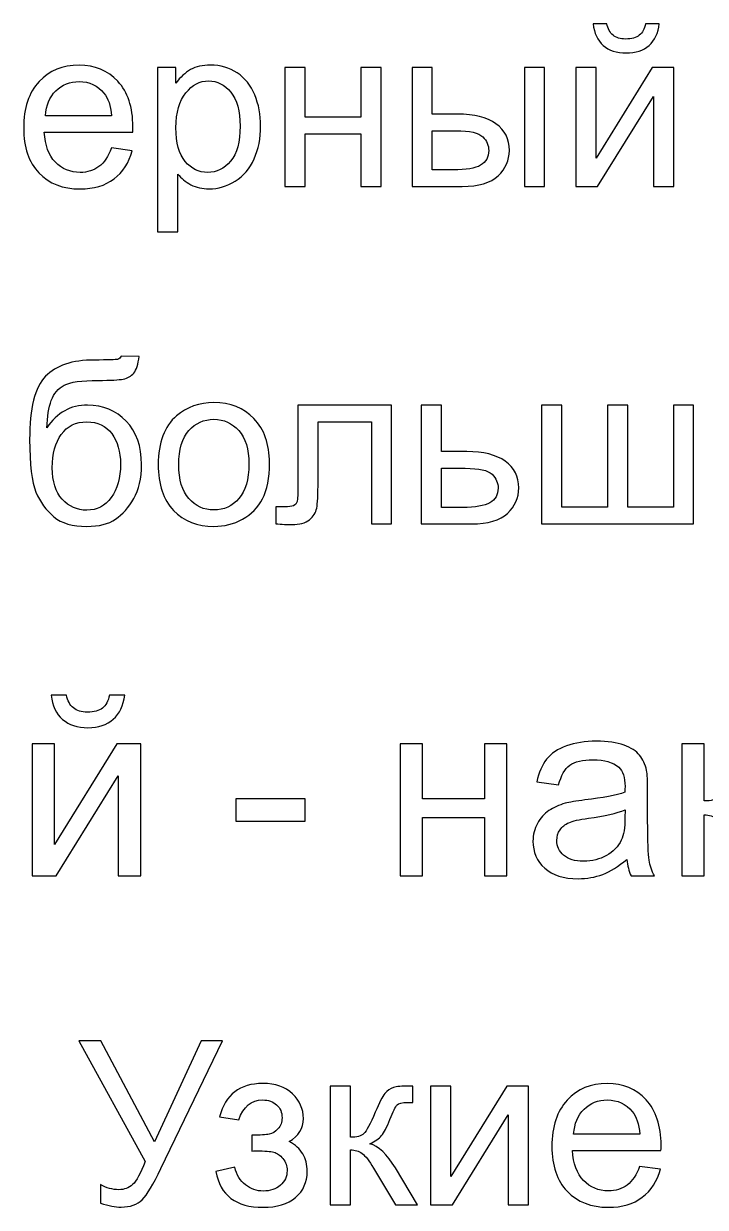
# Model space of a CAD drawing. Header units: millimetres. Extents: x -421 to 418, y -426 to 431.
# Drawn here: x -39.3 to -8.3, y 377.3 to 431.1 of the extents above; entities that cross this region are included whole.
import ezdxf

# ---------------------------------------------------------------- set-up
doc = ezdxf.new("R2010")
doc.units = ezdxf.units.MM
doc.header["$MEASUREMENT"] = 0
doc.layers.add('layer 1', color=7, linetype='Continuous')

msp = doc.modelspace()

# ---------------------------------------------------------------- linework, layer by layer
at = {"layer": 'layer 1', "color": 250}
for points, knots in [([(-11.0298, 431.0794), (-11.0298, 431.0794), (-10.4064, 431.0794), (-10.4064, 431.0794), (-10.4064, 431.0794), (-10.4566, 430.6517), (-10.6125, 430.3227), (-10.8722, 430.0941), (-10.8722, 430.0941), (-11.132, 429.8638), (-11.4766, 429.7495), (-11.9078, 429.7495), (-11.9078, 429.7495), (-12.3407, 429.7495), (-12.6871, 429.8638), (-12.9451, 430.0906), (-12.9451, 430.0906), (-13.2032, 430.3192), (-13.359, 430.6482), (-13.4092, 431.0794), (-13.4092, 431.0794), (-13.4092, 431.0794), (-12.7858, 431.0794), (-12.7858, 431.0794), (-12.7858, 431.0794), (-12.7391, 430.8457), (-12.6438, 430.6708), (-12.5035, 430.5565), (-12.5035, 430.5565), (-12.3633, 430.4404), (-12.1728, 430.3833), (-11.9355, 430.3833), (-11.9355, 430.3833), (-11.6602, 430.3833), (-11.4524, 430.4387), (-11.3121, 430.5513), (-11.3121, 430.5513), (-11.1718, 430.6621), (-11.0766, 430.8387), (-11.0298, 431.0794)], [0, 0, 0, 0, 0.0909091, 0.0909091, 0.0909091, 0.0909091, 0.1818182, 0.1818182, 0.1818182, 0.1818182, 0.2727273, 0.2727273, 0.2727273, 0.2727273, 0.3636364, 0.3636364, 0.3636364, 0.3636364, 0.4545455, 0.4545455, 0.4545455, 0.4545455, 0.5454545, 0.5454545, 0.5454545, 0.5454545, 0.6363636, 0.6363636, 0.6363636, 0.6363636, 0.7272727, 0.7272727, 0.7272727, 0.7272727, 0.8181818, 0.8181818, 0.8181818, 0.8181818, 1, 1, 1, 1]), ([(-35.2742, 425.4374), (-35.2742, 425.4374), (-34.3287, 425.3127), (-34.3287, 425.3127), (-34.3287, 425.3127), (-34.4759, 424.7638), (-34.7512, 424.336), (-35.153, 424.033), (-35.153, 424.033), (-35.5547, 423.7299), (-36.0673, 423.5775), (-36.6925, 423.5775), (-36.6925, 423.5775), (-37.4787, 423.5775), (-38.1021, 423.8199), (-38.5628, 424.3048), (-38.5628, 424.3048), (-39.0234, 424.788), (-39.2538, 425.4686), (-39.2538, 426.3431), (-39.2538, 426.3431), (-39.2538, 427.2471), (-39.0217, 427.9502), (-38.5559, 428.4489), (-38.5559, 428.4489), (-38.09, 428.9494), (-37.4856, 429.1988), (-36.7427, 429.1988), (-36.7427, 429.1988), (-36.024, 429.1988), (-35.437, 428.9546), (-34.9815, 428.4645), (-34.9815, 428.4645), (-34.5261, 427.9744), (-34.2975, 427.2852), (-34.2975, 426.3968), (-34.2975, 426.3968), (-34.2975, 426.3431), (-34.2992, 426.2617), (-34.3027, 426.1543), (-34.3027, 426.1543), (-34.3027, 426.1543), (-38.3186, 426.1543), (-38.3186, 426.1543), (-38.3186, 426.1543), (-38.284, 425.5638), (-38.1177, 425.1101), (-37.8164, 424.7967), (-37.8164, 424.7967), (-37.5168, 424.4832), (-37.141, 424.3256), (-36.6925, 424.3256), (-36.6925, 424.3256), (-36.3583, 424.3256), (-36.0725, 424.4139), (-35.837, 424.5906), (-35.837, 424.5906), (-35.5998, 424.7672), (-35.4127, 425.0495), (-35.2742, 425.4374)], [0, 0, 0, 0, 0.0625, 0.0625, 0.0625, 0.0625, 0.125, 0.125, 0.125, 0.125, 0.1875, 0.1875, 0.1875, 0.1875, 0.25, 0.25, 0.25, 0.25, 0.3125, 0.3125, 0.3125, 0.3125, 0.375, 0.375, 0.375, 0.375, 0.4375, 0.4375, 0.4375, 0.4375, 0.5, 0.5, 0.5, 0.5, 0.5625, 0.5625, 0.5625, 0.5625, 0.625, 0.625, 0.625, 0.625, 0.6875, 0.6875, 0.6875, 0.6875, 0.75, 0.75, 0.75, 0.75, 0.8125, 0.8125, 0.8125, 0.8125, 0.875, 0.875, 0.875, 0.875, 1, 1, 1, 1]), ([(-33.1736, 421.6241), (-33.1736, 421.6241), (-33.1736, 429.0845), (-33.1736, 429.0845), (-33.1736, 429.0845), (-33.1736, 429.0845), (-32.3424, 429.0845), (-32.3424, 429.0845), (-32.3424, 429.0845), (-32.3424, 429.0845), (-32.3424, 428.3762), (-32.3424, 428.3762), (-32.3424, 428.3762), (-32.1467, 428.6498), (-31.925, 428.8559), (-31.6774, 428.9927), (-31.6774, 428.9927), (-31.4315, 429.1295), (-31.1319, 429.1988), (-30.7803, 429.1988), (-30.7803, 429.1988), (-30.3197, 429.1988), (-29.9145, 429.081), (-29.5629, 428.8438), (-29.5629, 428.8438), (-29.2114, 428.6082), (-28.9464, 428.274), (-28.7663, 427.8445), (-28.7663, 427.8445), (-28.588, 427.4133), (-28.4979, 426.9423), (-28.4979, 426.428), (-28.4979, 426.428), (-28.4979, 425.879), (-28.5966, 425.3837), (-28.794, 424.9421), (-28.794, 424.9421), (-28.9915, 424.5023), (-29.2789, 424.1646), (-29.6564, 423.929), (-29.6564, 423.929), (-30.0322, 423.6953), (-30.4288, 423.5775), (-30.8444, 423.5775), (-30.8444, 423.5775), (-31.1492, 423.5775), (-31.4228, 423.6416), (-31.6635, 423.7697), (-31.6635, 423.7697), (-31.906, 423.8979), (-32.1034, 424.0589), (-32.2593, 424.2546), (-32.2593, 424.2546), (-32.2593, 424.2546), (-32.2593, 421.6241), (-32.2593, 421.6241), (-32.2593, 421.6241), (-32.2593, 421.6241), (-33.1736, 421.6241), (-33.1736, 421.6241)], [0, 0, 0, 0, 0.0625, 0.0625, 0.0625, 0.0625, 0.125, 0.125, 0.125, 0.125, 0.1875, 0.1875, 0.1875, 0.1875, 0.25, 0.25, 0.25, 0.25, 0.3125, 0.3125, 0.3125, 0.3125, 0.375, 0.375, 0.375, 0.375, 0.4375, 0.4375, 0.4375, 0.4375, 0.5, 0.5, 0.5, 0.5, 0.5625, 0.5625, 0.5625, 0.5625, 0.625, 0.625, 0.625, 0.625, 0.6875, 0.6875, 0.6875, 0.6875, 0.75, 0.75, 0.75, 0.75, 0.8125, 0.8125, 0.8125, 0.8125, 0.875, 0.875, 0.875, 0.875, 1, 1, 1, 1]), ([(-27.3948, 429.0845), (-27.3948, 429.0845), (-26.4805, 429.0845), (-26.4805, 429.0845), (-26.4805, 429.0845), (-26.4805, 429.0845), (-26.4805, 426.8401), (-26.4805, 426.8401), (-26.4805, 426.8401), (-26.4805, 426.8401), (-23.9452, 426.8401), (-23.9452, 426.8401), (-23.9452, 426.8401), (-23.9452, 426.8401), (-23.9452, 429.0845), (-23.9452, 429.0845), (-23.9452, 429.0845), (-23.9452, 429.0845), (-23.0308, 429.0845), (-23.0308, 429.0845), (-23.0308, 429.0845), (-23.0308, 429.0845), (-23.0308, 423.6918), (-23.0308, 423.6918), (-23.0308, 423.6918), (-23.0308, 423.6918), (-23.9452, 423.6918), (-23.9452, 423.6918), (-23.9452, 423.6918), (-23.9452, 423.6918), (-23.9452, 426.0816), (-23.9452, 426.0816), (-23.9452, 426.0816), (-23.9452, 426.0816), (-26.4805, 426.0816), (-26.4805, 426.0816), (-26.4805, 426.0816), (-26.4805, 426.0816), (-26.4805, 423.6918), (-26.4805, 423.6918), (-26.4805, 423.6918), (-26.4805, 423.6918), (-27.3948, 423.6918), (-27.3948, 423.6918), (-27.3948, 423.6918), (-27.3948, 423.6918), (-27.3948, 429.0845), (-27.3948, 429.0845)], [0, 0, 0, 0, 0.0769231, 0.0769231, 0.0769231, 0.0769231, 0.1538462, 0.1538462, 0.1538462, 0.1538462, 0.2307692, 0.2307692, 0.2307692, 0.2307692, 0.3076923, 0.3076923, 0.3076923, 0.3076923, 0.3846154, 0.3846154, 0.3846154, 0.3846154, 0.4615385, 0.4615385, 0.4615385, 0.4615385, 0.5384615, 0.5384615, 0.5384615, 0.5384615, 0.6153846, 0.6153846, 0.6153846, 0.6153846, 0.6923077, 0.6923077, 0.6923077, 0.6923077, 0.7692308, 0.7692308, 0.7692308, 0.7692308, 0.8461538, 0.8461538, 0.8461538, 0.8461538, 1, 1, 1, 1]), ([(-21.6264, 429.0845), (-21.6264, 429.0845), (-20.712, 429.0845), (-20.712, 429.0845), (-20.712, 429.0845), (-20.712, 429.0845), (-20.712, 426.9752), (-20.712, 426.9752), (-20.712, 426.9752), (-20.712, 426.9752), (-19.5586, 426.9752), (-19.5586, 426.9752), (-19.5586, 426.9752), (-18.8053, 426.9752), (-18.2269, 426.8297), (-17.82, 426.5371), (-17.82, 426.5371), (-17.413, 426.2444), (-17.2104, 425.8409), (-17.2104, 425.3266), (-17.2104, 425.3266), (-17.2104, 424.8763), (-17.3801, 424.4919), (-17.7195, 424.1715), (-17.7195, 424.1715), (-18.059, 423.8511), (-18.601, 423.6918), (-19.3474, 423.6918), (-19.3474, 423.6918), (-19.3474, 423.6918), (-21.6264, 423.6918), (-21.6264, 423.6918), (-21.6264, 423.6918), (-21.6264, 423.6918), (-21.6264, 429.0845), (-21.6264, 429.0845)], [0, 0, 0, 0, 0.1, 0.1, 0.1, 0.1, 0.2, 0.2, 0.2, 0.2, 0.3, 0.3, 0.3, 0.3, 0.4, 0.4, 0.4, 0.4, 0.5, 0.5, 0.5, 0.5, 0.6, 0.6, 0.6, 0.6, 0.7, 0.7, 0.7, 0.7, 0.8, 0.8, 0.8, 0.8, 1, 1, 1, 1]), ([(-16.5246, 429.0845), (-16.5246, 429.0845), (-15.6103, 429.0845), (-15.6103, 429.0845), (-15.6103, 429.0845), (-15.6103, 429.0845), (-15.6103, 423.6918), (-15.6103, 423.6918), (-15.6103, 423.6918), (-15.6103, 423.6918), (-16.5246, 423.6918), (-16.5246, 423.6918), (-16.5246, 423.6918), (-16.5246, 423.6918), (-16.5246, 429.0845), (-16.5246, 429.0845)], [0, 0, 0, 0, 0.2, 0.2, 0.2, 0.2, 0.4, 0.4, 0.4, 0.4, 0.6, 0.6, 0.6, 0.6, 1, 1, 1, 1]), ([(-14.1885, 429.0845), (-14.1885, 429.0845), (-13.2742, 429.0845), (-13.2742, 429.0845), (-13.2742, 429.0845), (-13.2742, 429.0845), (-13.2742, 424.9716), (-13.2742, 424.9716), (-13.2742, 424.9716), (-13.2742, 424.9716), (-10.7337, 429.0845), (-10.7337, 429.0845), (-10.7337, 429.0845), (-10.7337, 429.0845), (-9.7518, 429.0845), (-9.7518, 429.0845), (-9.7518, 429.0845), (-9.7518, 429.0845), (-9.7518, 423.6918), (-9.7518, 423.6918), (-9.7518, 423.6918), (-9.7518, 423.6918), (-10.6661, 423.6918), (-10.6661, 423.6918), (-10.6661, 423.6918), (-10.6661, 423.6918), (-10.6661, 427.7787), (-10.6661, 427.7787), (-10.6661, 427.7787), (-10.6661, 427.7787), (-13.2032, 423.6918), (-13.2032, 423.6918), (-13.2032, 423.6918), (-13.2032, 423.6918), (-14.1885, 423.6918), (-14.1885, 423.6918), (-14.1885, 423.6918), (-14.1885, 423.6918), (-14.1885, 429.0845), (-14.1885, 429.0845)], [0, 0, 0, 0, 0.0909091, 0.0909091, 0.0909091, 0.0909091, 0.1818182, 0.1818182, 0.1818182, 0.1818182, 0.2727273, 0.2727273, 0.2727273, 0.2727273, 0.3636364, 0.3636364, 0.3636364, 0.3636364, 0.4545455, 0.4545455, 0.4545455, 0.4545455, 0.5454545, 0.5454545, 0.5454545, 0.5454545, 0.6363636, 0.6363636, 0.6363636, 0.6363636, 0.7272727, 0.7272727, 0.7272727, 0.7272727, 0.8181818, 0.8181818, 0.8181818, 0.8181818, 1, 1, 1, 1]), ([(-38.2667, 426.9025), (-38.2667, 426.9025), (-35.2638, 426.9025), (-35.2638, 426.9025), (-35.2638, 426.9025), (-35.3036, 427.3562), (-35.4197, 427.6956), (-35.6084, 427.9225), (-35.6084, 427.9225), (-35.8976, 428.274), (-36.2751, 428.4506), (-36.7375, 428.4506), (-36.7375, 428.4506), (-37.1566, 428.4506), (-37.5081, 428.3104), (-37.7939, 428.0298), (-37.7939, 428.0298), (-38.0779, 427.7493), (-38.2355, 427.3735), (-38.2667, 426.9025)], [0, 0, 0, 0, 0.1666667, 0.1666667, 0.1666667, 0.1666667, 0.3333333, 0.3333333, 0.3333333, 0.3333333, 0.5, 0.5, 0.5, 0.5, 0.6666667, 0.6666667, 0.6666667, 0.6666667, 1, 1, 1, 1]), ([(-32.3424, 426.3552), (-32.3424, 425.6643), (-32.2021, 425.1534), (-31.9233, 424.8226), (-31.9233, 424.8226), (-31.6428, 424.4919), (-31.3033, 424.3256), (-30.905, 424.3256), (-30.905, 424.3256), (-30.4998, 424.3256), (-30.1535, 424.4971), (-29.866, 424.84), (-29.866, 424.84), (-29.5768, 425.1828), (-29.433, 425.7128), (-29.433, 426.4314), (-29.433, 426.4314), (-29.433, 427.1172), (-29.5733, 427.6298), (-29.8556, 427.971), (-29.8556, 427.971), (-30.1379, 428.3121), (-30.4738, 428.4818), (-30.8652, 428.4818), (-30.8652, 428.4818), (-31.2531, 428.4818), (-31.596, 428.3), (-31.8939, 427.9381), (-31.8939, 427.9381), (-32.1935, 427.5744), (-32.3424, 427.0479), (-32.3424, 426.3552)], [0, 0, 0, 0, 0.1111111, 0.1111111, 0.1111111, 0.1111111, 0.2222222, 0.2222222, 0.2222222, 0.2222222, 0.3333333, 0.3333333, 0.3333333, 0.3333333, 0.4444444, 0.4444444, 0.4444444, 0.4444444, 0.5555556, 0.5555556, 0.5555556, 0.5555556, 0.6666667, 0.6666667, 0.6666667, 0.6666667, 0.7777778, 0.7777778, 0.7777778, 0.7777778, 1, 1, 1, 1]), ([(-20.712, 424.4399), (-20.712, 424.4399), (-19.7526, 424.4399), (-19.7526, 424.4399), (-19.7526, 424.4399), (-19.1759, 424.4399), (-18.762, 424.5109), (-18.5161, 424.6529), (-18.5161, 424.6529), (-18.2685, 424.7949), (-18.1455, 425.0166), (-18.1455, 425.3179), (-18.1455, 425.3179), (-18.1455, 425.5517), (-18.2373, 425.7595), (-18.4192, 425.9431), (-18.4192, 425.9431), (-18.6027, 426.1249), (-19.0062, 426.2167), (-19.6314, 426.2167), (-19.6314, 426.2167), (-19.6314, 426.2167), (-20.712, 426.2167), (-20.712, 426.2167), (-20.712, 426.2167), (-20.712, 426.2167), (-20.712, 424.4399), (-20.712, 424.4399)], [0, 0, 0, 0, 0.125, 0.125, 0.125, 0.125, 0.25, 0.25, 0.25, 0.25, 0.375, 0.375, 0.375, 0.375, 0.5, 0.5, 0.5, 0.5, 0.625, 0.625, 0.625, 0.625, 0.75, 0.75, 0.75, 0.75, 1, 1, 1, 1])]:
    msp.add_open_spline(points, degree=3, knots=knots, dxfattribs=at)
at = {"layer": 'layer 1', "color": 242}
for points, knots in [([(-34.8284, 415.9868), (-34.8284, 415.9868), (-34.018, 415.9764), (-34.018, 415.9764), (-34.018, 415.9764), (-34.0543, 415.6145), (-34.1357, 415.3617), (-34.2587, 415.2197), (-34.2587, 415.2197), (-34.3816, 415.0777), (-34.5392, 414.9876), (-34.7332, 414.9461), (-34.7332, 414.9461), (-34.9271, 414.9062), (-35.3081, 414.8854), (-35.8744, 414.8854), (-35.8744, 414.8854), (-36.626, 414.8854), (-37.1386, 414.8127), (-37.4122, 414.6672), (-37.4122, 414.6672), (-37.6841, 414.5218), (-37.8815, 414.2897), (-38.001, 413.9711), (-38.001, 413.9711), (-38.1205, 413.6507), (-38.1863, 413.2403), (-38.2001, 412.7363), (-38.2001, 412.7363), (-37.9698, 413.0792), (-37.7014, 413.3355), (-37.3931, 413.507), (-37.3931, 413.507), (-37.0866, 413.6784), (-36.7385, 413.7633), (-36.3541, 413.7633), (-36.3541, 413.7633), (-35.6475, 413.7633), (-35.0622, 413.5208), (-34.5981, 413.0359), (-34.5981, 413.0359), (-34.1357, 412.551), (-33.9037, 411.8947), (-33.9037, 411.0652), (-33.9037, 411.0652), (-33.9037, 410.4366), (-34.0197, 409.9205), (-34.2535, 409.5188), (-34.2535, 409.5188), (-34.4873, 409.117), (-34.7643, 408.8053), (-35.0847, 408.5853), (-35.0847, 408.5853), (-35.4034, 408.3654), (-35.8398, 408.2563), (-36.3905, 408.2563), (-36.3905, 408.2563), (-37.0312, 408.2563), (-37.5282, 408.4018), (-37.8832, 408.6944), (-37.8832, 408.6944), (-38.2382, 408.9871), (-38.5101, 409.3612), (-38.7006, 409.8166), (-38.7006, 409.8166), (-38.8894, 410.2721), (-38.9846, 411.0669), (-38.9846, 412.1978), (-38.9846, 412.1978), (-38.9846, 413.6195), (-38.7439, 414.5772), (-38.2642, 415.0707), (-38.2642, 415.0707), (-37.7845, 415.5643), (-37.0451, 415.8102), (-36.0476, 415.8102), (-36.0476, 415.8102), (-35.4259, 415.8102), (-35.0743, 415.8206), (-34.9895, 415.8414), (-34.9895, 415.8414), (-34.9063, 415.8622), (-34.8527, 415.9106), (-34.8284, 415.9868)], [0, 0, 0, 0, 0.0454545, 0.0454545, 0.0454545, 0.0454545, 0.0909091, 0.0909091, 0.0909091, 0.0909091, 0.1363636, 0.1363636, 0.1363636, 0.1363636, 0.1818182, 0.1818182, 0.1818182, 0.1818182, 0.2272727, 0.2272727, 0.2272727, 0.2272727, 0.2727273, 0.2727273, 0.2727273, 0.2727273, 0.3181818, 0.3181818, 0.3181818, 0.3181818, 0.3636364, 0.3636364, 0.3636364, 0.3636364, 0.4090909, 0.4090909, 0.4090909, 0.4090909, 0.4545455, 0.4545455, 0.4545455, 0.4545455, 0.5, 0.5, 0.5, 0.5, 0.5454545, 0.5454545, 0.5454545, 0.5454545, 0.5909091, 0.5909091, 0.5909091, 0.5909091, 0.6363636, 0.6363636, 0.6363636, 0.6363636, 0.6818182, 0.6818182, 0.6818182, 0.6818182, 0.7272727, 0.7272727, 0.7272727, 0.7272727, 0.7727273, 0.7727273, 0.7727273, 0.7727273, 0.8181818, 0.8181818, 0.8181818, 0.8181818, 0.8636364, 0.8636364, 0.8636364, 0.8636364, 0.9090909, 0.9090909, 0.9090909, 0.9090909, 1, 1, 1, 1]), ([(-33.1469, 411.0669), (-33.1469, 412.0627), (-32.8698, 412.8004), (-32.3139, 413.2801), (-32.3139, 413.2801), (-31.8516, 413.6784), (-31.2853, 413.8776), (-30.6186, 413.8776), (-30.6186, 413.8776), (-29.8791, 413.8776), (-29.273, 413.6351), (-28.802, 413.1502), (-28.802, 413.1502), (-28.3326, 412.6671), (-28.0971, 411.9969), (-28.0971, 411.1431), (-28.0971, 411.1431), (-28.0971, 410.4504), (-28.201, 409.9067), (-28.4088, 409.5101), (-28.4088, 409.5101), (-28.6167, 409.1135), (-28.9197, 408.8053), (-29.318, 408.5853), (-29.318, 408.5853), (-29.7146, 408.3654), (-30.1493, 408.2563), (-30.6186, 408.2563), (-30.6186, 408.2563), (-31.3736, 408.2563), (-31.9832, 408.497), (-32.449, 408.9802), (-32.449, 408.9802), (-32.9149, 409.4633), (-33.1469, 410.1595), (-33.1469, 411.0669)], [0, 0, 0, 0, 0.1, 0.1, 0.1, 0.1, 0.2, 0.2, 0.2, 0.2, 0.3, 0.3, 0.3, 0.3, 0.4, 0.4, 0.4, 0.4, 0.5, 0.5, 0.5, 0.5, 0.6, 0.6, 0.6, 0.6, 0.7, 0.7, 0.7, 0.7, 0.8, 0.8, 0.8, 0.8, 1, 1, 1, 1]), ([(-26.8069, 413.7633), (-26.8069, 413.7633), (-22.5572, 413.7633), (-22.5572, 413.7633), (-22.5572, 413.7633), (-22.5572, 413.7633), (-22.5572, 408.3758), (-22.5572, 408.3758), (-22.5572, 408.3758), (-22.5572, 408.3758), (-23.4716, 408.3758), (-23.4716, 408.3758), (-23.4716, 408.3758), (-23.4716, 408.3758), (-23.4716, 413.0048), (-23.4716, 413.0048), (-23.4716, 413.0048), (-23.4716, 413.0048), (-25.8926, 413.0048), (-25.8926, 413.0048), (-25.8926, 413.0048), (-25.8926, 413.0048), (-25.8926, 410.3223), (-25.8926, 410.3223), (-25.8926, 410.3223), (-25.8926, 409.6971), (-25.9134, 409.285), (-25.9532, 409.0841), (-25.9532, 409.0841), (-25.9947, 408.8849), (-26.1056, 408.7118), (-26.2874, 408.5628), (-26.2874, 408.5628), (-26.471, 408.4139), (-26.7342, 408.3394), (-27.0788, 408.3394), (-27.0788, 408.3394), (-27.2918, 408.3394), (-27.5377, 408.3533), (-27.8148, 408.3793), (-27.8148, 408.3793), (-27.8148, 408.3793), (-27.8148, 409.1395), (-27.8148, 409.1395), (-27.8148, 409.1395), (-27.8148, 409.1395), (-27.4148, 409.1395), (-27.4148, 409.1395), (-27.4148, 409.1395), (-27.226, 409.1395), (-27.0909, 409.1585), (-27.0096, 409.1984), (-27.0096, 409.1984), (-26.9282, 409.2365), (-26.8745, 409.2988), (-26.8468, 409.3837), (-26.8468, 409.3837), (-26.8208, 409.4685), (-26.8069, 409.7439), (-26.8069, 410.2097), (-26.8069, 410.2097), (-26.8069, 410.2097), (-26.8069, 413.7633), (-26.8069, 413.7633)], [0, 0, 0, 0, 0.0588235, 0.0588235, 0.0588235, 0.0588235, 0.1176471, 0.1176471, 0.1176471, 0.1176471, 0.1764706, 0.1764706, 0.1764706, 0.1764706, 0.2352941, 0.2352941, 0.2352941, 0.2352941, 0.2941176, 0.2941176, 0.2941176, 0.2941176, 0.3529412, 0.3529412, 0.3529412, 0.3529412, 0.4117647, 0.4117647, 0.4117647, 0.4117647, 0.4705882, 0.4705882, 0.4705882, 0.4705882, 0.5294118, 0.5294118, 0.5294118, 0.5294118, 0.5882353, 0.5882353, 0.5882353, 0.5882353, 0.6470588, 0.6470588, 0.6470588, 0.6470588, 0.7058824, 0.7058824, 0.7058824, 0.7058824, 0.7647059, 0.7647059, 0.7647059, 0.7647059, 0.8235294, 0.8235294, 0.8235294, 0.8235294, 0.8823529, 0.8823529, 0.8823529, 0.8823529, 1, 1, 1, 1]), ([(-21.2116, 413.7633), (-21.2116, 413.7633), (-20.2972, 413.7633), (-20.2972, 413.7633), (-20.2972, 413.7633), (-20.2972, 413.7633), (-20.2972, 411.654), (-20.2972, 411.654), (-20.2972, 411.654), (-20.2972, 411.654), (-19.1404, 411.654), (-19.1404, 411.654), (-19.1404, 411.654), (-18.3854, 411.654), (-17.8053, 411.5085), (-17.3966, 411.2159), (-17.3966, 411.2159), (-16.9896, 410.9232), (-16.7853, 410.5197), (-16.7853, 410.0054), (-16.7853, 410.0054), (-16.7853, 409.5551), (-16.955, 409.1707), (-17.2961, 408.8503), (-17.2961, 408.8503), (-17.6355, 408.5299), (-18.1793, 408.3706), (-18.9274, 408.3706), (-18.9274, 408.3706), (-18.9274, 408.3706), (-21.2116, 408.3706), (-21.2116, 408.3706), (-21.2116, 408.3706), (-21.2116, 408.3706), (-21.2116, 413.7633), (-21.2116, 413.7633)], [0, 0, 0, 0, 0.1, 0.1, 0.1, 0.1, 0.2, 0.2, 0.2, 0.2, 0.3, 0.3, 0.3, 0.3, 0.4, 0.4, 0.4, 0.4, 0.5, 0.5, 0.5, 0.5, 0.6, 0.6, 0.6, 0.6, 0.7, 0.7, 0.7, 0.7, 0.8, 0.8, 0.8, 0.8, 1, 1, 1, 1]), ([(-15.7462, 413.7633), (-15.7462, 413.7633), (-14.8318, 413.7633), (-14.8318, 413.7633), (-14.8318, 413.7633), (-14.8318, 413.7633), (-14.8318, 409.1291), (-14.8318, 409.1291), (-14.8318, 409.1291), (-14.8318, 409.1291), (-12.7537, 409.1291), (-12.7537, 409.1291), (-12.7537, 409.1291), (-12.7537, 409.1291), (-12.7537, 413.7633), (-12.7537, 413.7633), (-12.7537, 413.7633), (-12.7537, 413.7633), (-11.8393, 413.7633), (-11.8393, 413.7633), (-11.8393, 413.7633), (-11.8393, 413.7633), (-11.8393, 409.1291), (-11.8393, 409.1291), (-11.8393, 409.1291), (-11.8393, 409.1291), (-9.7612, 409.1291), (-9.7612, 409.1291), (-9.7612, 409.1291), (-9.7612, 409.1291), (-9.7612, 413.7633), (-9.7612, 413.7633), (-9.7612, 413.7633), (-9.7612, 413.7633), (-8.8469, 413.7633), (-8.8469, 413.7633), (-8.8469, 413.7633), (-8.8469, 413.7633), (-8.8469, 408.3706), (-8.8469, 408.3706), (-8.8469, 408.3706), (-8.8469, 408.3706), (-15.7462, 408.3706), (-15.7462, 408.3706), (-15.7462, 408.3706), (-15.7462, 408.3706), (-15.7462, 413.7633), (-15.7462, 413.7633)], [0, 0, 0, 0, 0.0769231, 0.0769231, 0.0769231, 0.0769231, 0.1538462, 0.1538462, 0.1538462, 0.1538462, 0.2307692, 0.2307692, 0.2307692, 0.2307692, 0.3076923, 0.3076923, 0.3076923, 0.3076923, 0.3846154, 0.3846154, 0.3846154, 0.3846154, 0.4615385, 0.4615385, 0.4615385, 0.4615385, 0.5384615, 0.5384615, 0.5384615, 0.5384615, 0.6153846, 0.6153846, 0.6153846, 0.6153846, 0.6923077, 0.6923077, 0.6923077, 0.6923077, 0.7692308, 0.7692308, 0.7692308, 0.7692308, 0.8461538, 0.8461538, 0.8461538, 0.8461538, 1, 1, 1, 1]), ([(-34.8596, 411.0912), (-34.8596, 411.6505), (-34.9929, 412.1094), (-35.2579, 412.4679), (-35.2579, 412.4679), (-35.5228, 412.8264), (-35.8969, 413.0048), (-36.3801, 413.0048), (-36.3801, 413.0048), (-36.884, 413.0048), (-37.2719, 412.816), (-37.5455, 412.4367), (-37.5455, 412.4367), (-37.8192, 412.0592), (-37.956, 411.5553), (-37.956, 410.9232), (-37.956, 410.9232), (-37.956, 410.2998), (-37.8053, 409.8218), (-37.5022, 409.491), (-37.5022, 409.491), (-37.2009, 409.1603), (-36.8269, 408.994), (-36.3853, 408.994), (-36.3853, 408.994), (-35.9315, 408.994), (-35.5644, 409.1863), (-35.2821, 409.569), (-35.2821, 409.569), (-34.9999, 409.9517), (-34.8596, 410.4591), (-34.8596, 411.0912)], [0, 0, 0, 0, 0.1111111, 0.1111111, 0.1111111, 0.1111111, 0.2222222, 0.2222222, 0.2222222, 0.2222222, 0.3333333, 0.3333333, 0.3333333, 0.3333333, 0.4444444, 0.4444444, 0.4444444, 0.4444444, 0.5555556, 0.5555556, 0.5555556, 0.5555556, 0.6666667, 0.6666667, 0.6666667, 0.6666667, 0.7777778, 0.7777778, 0.7777778, 0.7777778, 1, 1, 1, 1]), ([(-32.2118, 411.0652), (-32.2118, 410.376), (-32.0611, 409.8599), (-31.7598, 409.5188), (-31.7598, 409.5188), (-31.4567, 409.1759), (-31.0775, 409.0044), (-30.6186, 409.0044), (-30.6186, 409.0044), (-30.1648, 409.0044), (-29.7873, 409.1759), (-29.4843, 409.5205), (-29.4843, 409.5205), (-29.1829, 409.8651), (-29.0323, 410.3898), (-29.0323, 411.0946), (-29.0323, 411.0946), (-29.0323, 411.7596), (-29.1847, 412.2636), (-29.4877, 412.6047), (-29.4877, 412.6047), (-29.7908, 412.9476), (-30.1683, 413.1191), (-30.6186, 413.1191), (-30.6186, 413.1191), (-31.0775, 413.1191), (-31.4567, 412.9493), (-31.7598, 412.6082), (-31.7598, 412.6082), (-32.0611, 412.267), (-32.2118, 411.7527), (-32.2118, 411.0652)], [0, 0, 0, 0, 0.1111111, 0.1111111, 0.1111111, 0.1111111, 0.2222222, 0.2222222, 0.2222222, 0.2222222, 0.3333333, 0.3333333, 0.3333333, 0.3333333, 0.4444444, 0.4444444, 0.4444444, 0.4444444, 0.5555556, 0.5555556, 0.5555556, 0.5555556, 0.6666667, 0.6666667, 0.6666667, 0.6666667, 0.7777778, 0.7777778, 0.7777778, 0.7777778, 1, 1, 1, 1]), ([(-20.2972, 409.1187), (-20.2972, 409.1187), (-19.3344, 409.1187), (-19.3344, 409.1187), (-19.3344, 409.1187), (-18.7543, 409.1187), (-18.3404, 409.1897), (-18.0927, 409.3317), (-18.0927, 409.3317), (-17.8451, 409.4737), (-17.7204, 409.6954), (-17.7204, 409.9967), (-17.7204, 409.9967), (-17.7204, 410.2305), (-17.8122, 410.4383), (-17.9957, 410.6219), (-17.9957, 410.6219), (-18.1793, 410.8037), (-18.5845, 410.8955), (-19.2132, 410.8955), (-19.2132, 410.8955), (-19.2132, 410.8955), (-20.2972, 410.8955), (-20.2972, 410.8955), (-20.2972, 410.8955), (-20.2972, 410.8955), (-20.2972, 409.1187), (-20.2972, 409.1187)], [0, 0, 0, 0, 0.125, 0.125, 0.125, 0.125, 0.25, 0.25, 0.25, 0.25, 0.375, 0.375, 0.375, 0.375, 0.5, 0.5, 0.5, 0.5, 0.625, 0.625, 0.625, 0.625, 0.75, 0.75, 0.75, 0.75, 1, 1, 1, 1])]:
    msp.add_open_spline(points, degree=3, knots=knots, dxfattribs=at)
at = {"layer": 'layer 1', "color": 2}
for points, knots in [([(-35.3617, 400.5964), (-35.3617, 400.5964), (-34.6692, 400.5964), (-34.6692, 400.5964), (-34.6692, 400.5964), (-34.725, 400.1212), (-34.8981, 399.7558), (-35.1866, 399.5018), (-35.1866, 399.5018), (-35.4752, 399.246), (-35.858, 399.119), (-36.337, 399.119), (-36.337, 399.119), (-36.8179, 399.119), (-37.2026, 399.246), (-37.4893, 399.498), (-37.4893, 399.498), (-37.7759, 399.7519), (-37.949, 400.1174), (-38.0048, 400.5964), (-38.0048, 400.5964), (-38.0048, 400.5964), (-37.3123, 400.5964), (-37.3123, 400.5964), (-37.3123, 400.5964), (-37.2603, 400.3367), (-37.1545, 400.1424), (-36.9987, 400.0154), (-36.9987, 400.0154), (-36.8429, 399.8866), (-36.6313, 399.8231), (-36.3678, 399.8231), (-36.3678, 399.8231), (-36.0619, 399.8231), (-35.8311, 399.8846), (-35.6753, 400.0097), (-35.6753, 400.0097), (-35.5194, 400.1328), (-35.4136, 400.329), (-35.3617, 400.5964)], [0, 0, 0, 0, 0.0909091, 0.0909091, 0.0909091, 0.0909091, 0.1818182, 0.1818182, 0.1818182, 0.1818182, 0.2727273, 0.2727273, 0.2727273, 0.2727273, 0.3636364, 0.3636364, 0.3636364, 0.3636364, 0.4545455, 0.4545455, 0.4545455, 0.4545455, 0.5454545, 0.5454545, 0.5454545, 0.5454545, 0.6363636, 0.6363636, 0.6363636, 0.6363636, 0.7272727, 0.7272727, 0.7272727, 0.7272727, 0.8181818, 0.8181818, 0.8181818, 0.8181818, 1, 1, 1, 1]), ([(-38.8704, 398.3803), (-38.8704, 398.3803), (-37.8547, 398.3803), (-37.8547, 398.3803), (-37.8547, 398.3803), (-37.8547, 398.3803), (-37.8547, 393.8117), (-37.8547, 393.8117), (-37.8547, 393.8117), (-37.8547, 393.8117), (-35.0328, 398.3803), (-35.0328, 398.3803), (-35.0328, 398.3803), (-35.0328, 398.3803), (-33.942, 398.3803), (-33.942, 398.3803), (-33.942, 398.3803), (-33.942, 398.3803), (-33.942, 392.3901), (-33.942, 392.3901), (-33.942, 392.3901), (-33.942, 392.3901), (-34.9577, 392.3901), (-34.9577, 392.3901), (-34.9577, 392.3901), (-34.9577, 392.3901), (-34.9577, 396.9299), (-34.9577, 396.9299), (-34.9577, 396.9299), (-34.9577, 396.9299), (-37.7759, 392.3901), (-37.7759, 392.3901), (-37.7759, 392.3901), (-37.7759, 392.3901), (-38.8704, 392.3901), (-38.8704, 392.3901), (-38.8704, 392.3901), (-38.8704, 392.3901), (-38.8704, 398.3803), (-38.8704, 398.3803)], [0, 0, 0, 0, 0.0909091, 0.0909091, 0.0909091, 0.0909091, 0.1818182, 0.1818182, 0.1818182, 0.1818182, 0.2727273, 0.2727273, 0.2727273, 0.2727273, 0.3636364, 0.3636364, 0.3636364, 0.3636364, 0.4545455, 0.4545455, 0.4545455, 0.4545455, 0.5454545, 0.5454545, 0.5454545, 0.5454545, 0.6363636, 0.6363636, 0.6363636, 0.6363636, 0.7272727, 0.7272727, 0.7272727, 0.7272727, 0.8181818, 0.8181818, 0.8181818, 0.8181818, 1, 1, 1, 1]), ([(-22.1654, 398.3803), (-22.1654, 398.3803), (-21.1497, 398.3803), (-21.1497, 398.3803), (-21.1497, 398.3803), (-21.1497, 398.3803), (-21.1497, 395.8873), (-21.1497, 395.8873), (-21.1497, 395.8873), (-21.1497, 395.8873), (-18.3335, 395.8873), (-18.3335, 395.8873), (-18.3335, 395.8873), (-18.3335, 395.8873), (-18.3335, 398.3803), (-18.3335, 398.3803), (-18.3335, 398.3803), (-18.3335, 398.3803), (-17.3178, 398.3803), (-17.3178, 398.3803), (-17.3178, 398.3803), (-17.3178, 398.3803), (-17.3178, 392.3901), (-17.3178, 392.3901), (-17.3178, 392.3901), (-17.3178, 392.3901), (-18.3335, 392.3901), (-18.3335, 392.3901), (-18.3335, 392.3901), (-18.3335, 392.3901), (-18.3335, 395.0447), (-18.3335, 395.0447), (-18.3335, 395.0447), (-18.3335, 395.0447), (-21.1497, 395.0447), (-21.1497, 395.0447), (-21.1497, 395.0447), (-21.1497, 395.0447), (-21.1497, 392.3901), (-21.1497, 392.3901), (-21.1497, 392.3901), (-21.1497, 392.3901), (-22.1654, 392.3901), (-22.1654, 392.3901), (-22.1654, 392.3901), (-22.1654, 392.3901), (-22.1654, 398.3803), (-22.1654, 398.3803)], [0, 0, 0, 0, 0.0769231, 0.0769231, 0.0769231, 0.0769231, 0.1538462, 0.1538462, 0.1538462, 0.1538462, 0.2307692, 0.2307692, 0.2307692, 0.2307692, 0.3076923, 0.3076923, 0.3076923, 0.3076923, 0.3846154, 0.3846154, 0.3846154, 0.3846154, 0.4615385, 0.4615385, 0.4615385, 0.4615385, 0.5384615, 0.5384615, 0.5384615, 0.5384615, 0.6153846, 0.6153846, 0.6153846, 0.6153846, 0.6923077, 0.6923077, 0.6923077, 0.6923077, 0.7692308, 0.7692308, 0.7692308, 0.7692308, 0.8461538, 0.8461538, 0.8461538, 0.8461538, 1, 1, 1, 1]), ([(-11.8796, 393.1403), (-12.2567, 392.8191), (-12.6202, 392.594), (-12.9684, 392.4613), (-12.9684, 392.4613), (-13.3166, 392.3285), (-13.6898, 392.2631), (-14.0899, 392.2631), (-14.0899, 392.2631), (-14.7478, 392.2631), (-15.2537, 392.4228), (-15.6077, 392.7441), (-15.6077, 392.7441), (-15.9616, 393.0634), (-16.1386, 393.4731), (-16.1386, 393.9713), (-16.1386, 393.9713), (-16.1386, 394.2637), (-16.0713, 394.5311), (-15.9385, 394.7735), (-15.9385, 394.7735), (-15.8039, 395.0159), (-15.6288, 395.2082), (-15.4134, 395.3544), (-15.4134, 395.3544), (-15.196, 395.5006), (-14.9536, 395.6122), (-14.6824, 395.6872), (-14.6824, 395.6872), (-14.4823, 395.7392), (-14.1803, 395.7892), (-13.7783, 395.8392), (-13.7783, 395.8392), (-12.9588, 395.9354), (-12.3528, 396.0527), (-11.9662, 396.1874), (-11.9662, 396.1874), (-11.9623, 396.3259), (-11.9604, 396.4144), (-11.9604, 396.4509), (-11.9604, 396.4509), (-11.9604, 396.8626), (-12.0566, 397.1531), (-12.249, 397.3223), (-12.249, 397.3223), (-12.5087, 397.5513), (-12.8953, 397.6647), (-13.407, 397.6647), (-13.407, 397.6647), (-13.886, 397.6647), (-14.2399, 397.5801), (-14.4669, 397.4128), (-14.4669, 397.4128), (-14.6959, 397.2454), (-14.8632, 396.9492), (-14.9729, 396.5221), (-14.9729, 396.5221), (-14.9729, 396.5221), (-15.9655, 396.6606), (-15.9655, 396.6606), (-15.9655, 396.6606), (-15.8751, 397.0857), (-15.7269, 397.4301), (-15.5192, 397.6917), (-15.5192, 397.6917), (-15.3114, 397.9533), (-15.0113, 398.1534), (-14.6189, 398.2957), (-14.6189, 398.2957), (-14.2284, 398.4361), (-13.7725, 398.5073), (-13.257, 398.5073), (-13.257, 398.5073), (-12.7453, 398.5073), (-12.3278, 398.4477), (-12.0066, 398.3265), (-12.0066, 398.3265), (-11.6873, 398.2053), (-11.4507, 398.0552), (-11.3006, 397.8725), (-11.3006, 397.8725), (-11.1506, 397.6898), (-11.0448, 397.4589), (-10.9832, 397.18), (-10.9832, 397.18), (-10.9505, 397.0069), (-10.9332, 396.6952), (-10.9332, 396.247), (-10.9332, 396.247), (-10.9332, 396.247), (-10.9332, 394.9005), (-10.9332, 394.9005), (-10.9332, 394.9005), (-10.9332, 393.9598), (-10.912, 393.3654), (-10.8697, 393.1134), (-10.8697, 393.1134), (-10.8293, 392.8614), (-10.7447, 392.6209), (-10.6216, 392.3901), (-10.6216, 392.3901), (-10.6216, 392.3901), (-11.6834, 392.3901), (-11.6834, 392.3901), (-11.6834, 392.3901), (-11.7854, 392.6036), (-11.8508, 392.8537), (-11.8796, 393.1403)], [0, 0, 0, 0, 0.0357143, 0.0357143, 0.0357143, 0.0357143, 0.0714286, 0.0714286, 0.0714286, 0.0714286, 0.1071429, 0.1071429, 0.1071429, 0.1071429, 0.1428571, 0.1428571, 0.1428571, 0.1428571, 0.1785714, 0.1785714, 0.1785714, 0.1785714, 0.2142857, 0.2142857, 0.2142857, 0.2142857, 0.25, 0.25, 0.25, 0.25, 0.2857143, 0.2857143, 0.2857143, 0.2857143, 0.3214286, 0.3214286, 0.3214286, 0.3214286, 0.3571429, 0.3571429, 0.3571429, 0.3571429, 0.3928571, 0.3928571, 0.3928571, 0.3928571, 0.4285714, 0.4285714, 0.4285714, 0.4285714, 0.4642857, 0.4642857, 0.4642857, 0.4642857, 0.5, 0.5, 0.5, 0.5, 0.5357143, 0.5357143, 0.5357143, 0.5357143, 0.5714286, 0.5714286, 0.5714286, 0.5714286, 0.6071429, 0.6071429, 0.6071429, 0.6071429, 0.6428571, 0.6428571, 0.6428571, 0.6428571, 0.6785714, 0.6785714, 0.6785714, 0.6785714, 0.7142857, 0.7142857, 0.7142857, 0.7142857, 0.75, 0.75, 0.75, 0.75, 0.7857143, 0.7857143, 0.7857143, 0.7857143, 0.8214286, 0.8214286, 0.8214286, 0.8214286, 0.8571429, 0.8571429, 0.8571429, 0.8571429, 0.8928571, 0.8928571, 0.8928571, 0.8928571, 0.9285714, 0.9285714, 0.9285714, 0.9285714, 1, 1, 1, 1]), ([(-9.3847, 398.3803), (-9.3847, 398.3803), (-8.369, 398.3803), (-8.369, 398.3803), (-8.369, 398.3803), (-8.369, 398.3803), (-8.369, 395.795), (-8.369, 395.795), (-8.369, 395.795), (-8.0458, 395.795), (-7.8188, 395.8565), (-7.688, 395.9816), (-7.688, 395.9816), (-7.5591, 396.1047), (-7.3687, 396.4644), (-7.1148, 397.0626), (-7.1148, 397.0626), (-6.9147, 397.5359), (-6.7531, 397.8475), (-6.63, 397.9975), (-6.63, 397.9975), (-6.505, 398.1476), (-6.3626, 398.2495), (-6.201, 398.3015), (-6.201, 398.3015), (-6.0375, 398.3534), (-5.7778, 398.3803), (-5.422, 398.3803), (-5.422, 398.3803), (-5.422, 398.3803), (-5.2181, 398.3803), (-5.2181, 398.3803), (-5.2181, 398.3803), (-5.2181, 398.3803), (-5.2181, 397.5436), (-5.2181, 397.5436), (-5.2181, 397.5436), (-5.2181, 397.5436), (-5.5008, 397.5493), (-5.5008, 397.5493), (-5.5008, 397.5493), (-5.7682, 397.5493), (-5.9394, 397.5089), (-6.0144, 397.4301), (-6.0144, 397.4301), (-6.0933, 397.3473), (-6.2145, 397.1011), (-6.3761, 396.6914), (-6.3761, 396.6914), (-6.53, 396.299), (-6.6704, 396.0277), (-6.7993, 395.8777), (-6.7993, 395.8777), (-6.9263, 395.7276), (-7.1244, 395.5911), (-7.3918, 395.466), (-7.3918, 395.466), (-6.9551, 395.3487), (-6.5242, 394.9428), (-6.101, 394.2464), (-6.101, 394.2464), (-6.101, 394.2464), (-4.9872, 392.3901), (-4.9872, 392.3901), (-4.9872, 392.3901), (-4.9872, 392.3901), (-6.1029, 392.3901), (-6.1029, 392.3901), (-6.1029, 392.3901), (-6.1029, 392.3901), (-7.2013, 394.2407), (-7.2013, 394.2407), (-7.2013, 394.2407), (-7.4226, 394.6158), (-7.6149, 394.862), (-7.7784, 394.9813), (-7.7784, 394.9813), (-7.9439, 395.1005), (-8.1401, 395.1602), (-8.369, 395.1602), (-8.369, 395.1602), (-8.369, 395.1602), (-8.369, 392.3901), (-8.369, 392.3901), (-8.369, 392.3901), (-8.369, 392.3901), (-9.3847, 392.3901), (-9.3847, 392.3901), (-9.3847, 392.3901), (-9.3847, 392.3901), (-9.3847, 398.3803), (-9.3847, 398.3803)], [0, 0, 0, 0, 0.0416667, 0.0416667, 0.0416667, 0.0416667, 0.0833333, 0.0833333, 0.0833333, 0.0833333, 0.125, 0.125, 0.125, 0.125, 0.1666667, 0.1666667, 0.1666667, 0.1666667, 0.2083333, 0.2083333, 0.2083333, 0.2083333, 0.25, 0.25, 0.25, 0.25, 0.2916667, 0.2916667, 0.2916667, 0.2916667, 0.3333333, 0.3333333, 0.3333333, 0.3333333, 0.375, 0.375, 0.375, 0.375, 0.4166667, 0.4166667, 0.4166667, 0.4166667, 0.4583333, 0.4583333, 0.4583333, 0.4583333, 0.5, 0.5, 0.5, 0.5, 0.5416667, 0.5416667, 0.5416667, 0.5416667, 0.5833333, 0.5833333, 0.5833333, 0.5833333, 0.625, 0.625, 0.625, 0.625, 0.6666667, 0.6666667, 0.6666667, 0.6666667, 0.7083333, 0.7083333, 0.7083333, 0.7083333, 0.75, 0.75, 0.75, 0.75, 0.7916667, 0.7916667, 0.7916667, 0.7916667, 0.8333333, 0.8333333, 0.8333333, 0.8333333, 0.875, 0.875, 0.875, 0.875, 0.9166667, 0.9166667, 0.9166667, 0.9166667, 1, 1, 1, 1]), ([(-29.6196, 394.8716), (-29.6196, 394.8716), (-29.6196, 395.8873), (-29.6196, 395.8873), (-29.6196, 395.8873), (-29.6196, 395.8873), (-26.4802, 395.8873), (-26.4802, 395.8873), (-26.4802, 395.8873), (-26.4802, 395.8873), (-26.4802, 394.8716), (-26.4802, 394.8716), (-26.4802, 394.8716), (-26.4802, 394.8716), (-29.6196, 394.8716), (-29.6196, 394.8716)], [0, 0, 0, 0, 0.2, 0.2, 0.2, 0.2, 0.4, 0.4, 0.4, 0.4, 0.6, 0.6, 0.6, 0.6, 1, 1, 1, 1]), ([(-11.9604, 395.391), (-12.3298, 395.2409), (-12.8838, 395.114), (-13.6225, 395.0101), (-13.6225, 395.0101), (-14.0418, 394.9505), (-14.3381, 394.8832), (-14.5112, 394.8081), (-14.5112, 394.8081), (-14.6843, 394.7331), (-14.817, 394.6235), (-14.9113, 394.4811), (-14.9113, 394.4811), (-15.0056, 394.3368), (-15.0537, 394.1772), (-15.0537, 394.0002), (-15.0537, 394.0002), (-15.0537, 393.7328), (-14.9517, 393.5077), (-14.7459, 393.3288), (-14.7459, 393.3288), (-14.54, 393.1499), (-14.2399, 393.0595), (-13.8456, 393.0595), (-13.8456, 393.0595), (-13.4551, 393.0595), (-13.1069, 393.1442), (-12.8011, 393.3154), (-12.8011, 393.3154), (-12.4971, 393.4847), (-12.2721, 393.7174), (-12.1297, 394.0117), (-12.1297, 394.0117), (-12.0201, 394.2407), (-11.9662, 394.5773), (-11.9662, 395.0217), (-11.9662, 395.0217), (-11.9662, 395.0217), (-11.9604, 395.391), (-11.9604, 395.391)], [0, 0, 0, 0, 0.0909091, 0.0909091, 0.0909091, 0.0909091, 0.1818182, 0.1818182, 0.1818182, 0.1818182, 0.2727273, 0.2727273, 0.2727273, 0.2727273, 0.3636364, 0.3636364, 0.3636364, 0.3636364, 0.4545455, 0.4545455, 0.4545455, 0.4545455, 0.5454545, 0.5454545, 0.5454545, 0.5454545, 0.6363636, 0.6363636, 0.6363636, 0.6363636, 0.7272727, 0.7272727, 0.7272727, 0.7272727, 0.8181818, 0.8181818, 0.8181818, 0.8181818, 1, 1, 1, 1])]:
    msp.add_open_spline(points, degree=3, knots=knots, dxfattribs=at)
at = {"layer": 'layer 1', "color": 177}
for points, knots in [([(-36.7497, 384.9002), (-36.7497, 384.9002), (-35.7592, 384.9002), (-35.7592, 384.9002), (-35.7592, 384.9002), (-35.7592, 384.9002), (-33.3226, 380.3266), (-33.3226, 380.3266), (-33.3226, 380.3266), (-33.3226, 380.3266), (-31.2047, 384.9002), (-31.2047, 384.9002), (-31.2047, 384.9002), (-31.2047, 384.9002), (-30.2349, 384.9002), (-30.2349, 384.9002), (-30.2349, 384.9002), (-30.2349, 384.9002), (-33.0213, 379.1127), (-33.0213, 379.1127), (-33.0213, 379.1127), (-33.3694, 378.3888), (-33.6551, 377.9143), (-33.8785, 377.6909), (-33.8785, 377.6909), (-34.1019, 377.4675), (-34.4205, 377.3567), (-34.8362, 377.3567), (-34.8362, 377.3567), (-35.089, 377.3567), (-35.399, 377.4156), (-35.7678, 377.5333), (-35.7678, 377.5333), (-35.7678, 377.5333), (-35.7678, 378.375), (-35.7678, 378.375), (-35.7678, 378.375), (-35.5046, 378.2226), (-35.2258, 378.1464), (-34.9314, 378.1464), (-34.9314, 378.1464), (-34.6924, 378.1464), (-34.4863, 378.2243), (-34.3114, 378.3784), (-34.3114, 378.3784), (-34.1383, 378.5326), (-33.946, 378.8841), (-33.7365, 379.4331), (-33.7365, 379.4331), (-33.7365, 379.4331), (-36.7497, 384.9002), (-36.7497, 384.9002)], [0, 0, 0, 0, 0.0714286, 0.0714286, 0.0714286, 0.0714286, 0.1428571, 0.1428571, 0.1428571, 0.1428571, 0.2142857, 0.2142857, 0.2142857, 0.2142857, 0.2857143, 0.2857143, 0.2857143, 0.2857143, 0.3571429, 0.3571429, 0.3571429, 0.3571429, 0.4285714, 0.4285714, 0.4285714, 0.4285714, 0.5, 0.5, 0.5, 0.5, 0.5714286, 0.5714286, 0.5714286, 0.5714286, 0.6428571, 0.6428571, 0.6428571, 0.6428571, 0.7142857, 0.7142857, 0.7142857, 0.7142857, 0.7857143, 0.7857143, 0.7857143, 0.7857143, 0.8571429, 0.8571429, 0.8571429, 0.8571429, 1, 1, 1, 1]), ([(-28.898, 379.9024), (-28.898, 379.9024), (-28.898, 380.6193), (-28.898, 380.6193), (-28.898, 380.6193), (-28.5136, 380.6228), (-28.2503, 380.6384), (-28.1118, 380.6643), (-28.1118, 380.6643), (-27.9715, 380.692), (-27.8382, 380.7717), (-27.7135, 380.9068), (-27.7135, 380.9068), (-27.5888, 381.0419), (-27.5265, 381.2098), (-27.5265, 381.4125), (-27.5265, 381.4125), (-27.5265, 381.6566), (-27.6079, 381.854), (-27.7724, 381.9995), (-27.7724, 381.9995), (-27.9369, 382.1467), (-28.1482, 382.2194), (-28.4097, 382.2194), (-28.4097, 382.2194), (-28.924, 382.2194), (-29.2842, 381.9181), (-29.4903, 381.3155), (-29.4903, 381.3155), (-29.4903, 381.3155), (-30.3631, 381.4609), (-30.3631, 381.4609), (-30.3631, 381.4609), (-30.0929, 382.4654), (-29.4383, 382.9676), (-28.4027, 382.9676), (-28.4027, 382.9676), (-27.8278, 382.9676), (-27.3775, 382.8117), (-27.0502, 382.4983), (-27.0502, 382.4983), (-26.7229, 382.1848), (-26.5602, 381.8108), (-26.5602, 381.3761), (-26.5602, 381.3761), (-26.5602, 380.938), (-26.7732, 380.5881), (-27.1974, 380.3301), (-27.1974, 380.3301), (-26.9256, 380.1846), (-26.7229, 379.9993), (-26.5861, 379.7742), (-26.5861, 379.7742), (-26.4511, 379.5491), (-26.3835, 379.2824), (-26.3835, 378.9741), (-26.3835, 378.9741), (-26.3835, 378.491), (-26.5602, 378.0996), (-26.9117, 377.7983), (-26.9117, 377.7983), (-27.265, 377.497), (-27.7568, 377.3463), (-28.3906, 377.3463), (-28.3906, 377.3463), (-29.6202, 377.3463), (-30.3336, 377.8901), (-30.5293, 378.9776), (-30.5293, 378.9776), (-30.5293, 378.9776), (-29.6669, 379.1646), (-29.6669, 379.1646), (-29.6669, 379.1646), (-29.589, 378.8218), (-29.4314, 378.5551), (-29.1924, 378.3663), (-29.1924, 378.3663), (-28.9534, 378.1775), (-28.6816, 378.084), (-28.3733, 378.084), (-28.3733, 378.084), (-28.065, 378.084), (-27.8087, 378.1706), (-27.6044, 378.3455), (-27.6044, 378.3455), (-27.4001, 378.5187), (-27.2979, 378.7404), (-27.2979, 379.0105), (-27.2979, 379.0105), (-27.2979, 379.2201), (-27.362, 379.4019), (-27.4901, 379.5577), (-27.4901, 379.5577), (-27.6183, 379.7136), (-27.7551, 379.8106), (-27.9005, 379.8487), (-27.9005, 379.8487), (-28.046, 379.8885), (-28.3092, 379.9076), (-28.6902, 379.9076), (-28.6902, 379.9076), (-28.7214, 379.9076), (-28.7907, 379.9058), (-28.898, 379.9024)], [0, 0, 0, 0, 0.037037, 0.037037, 0.037037, 0.037037, 0.0740741, 0.0740741, 0.0740741, 0.0740741, 0.1111111, 0.1111111, 0.1111111, 0.1111111, 0.1481481, 0.1481481, 0.1481481, 0.1481481, 0.1851852, 0.1851852, 0.1851852, 0.1851852, 0.2222222, 0.2222222, 0.2222222, 0.2222222, 0.2592593, 0.2592593, 0.2592593, 0.2592593, 0.2962963, 0.2962963, 0.2962963, 0.2962963, 0.3333333, 0.3333333, 0.3333333, 0.3333333, 0.3703704, 0.3703704, 0.3703704, 0.3703704, 0.4074074, 0.4074074, 0.4074074, 0.4074074, 0.4444444, 0.4444444, 0.4444444, 0.4444444, 0.4814815, 0.4814815, 0.4814815, 0.4814815, 0.5185185, 0.5185185, 0.5185185, 0.5185185, 0.5555556, 0.5555556, 0.5555556, 0.5555556, 0.5925926, 0.5925926, 0.5925926, 0.5925926, 0.6296296, 0.6296296, 0.6296296, 0.6296296, 0.6666667, 0.6666667, 0.6666667, 0.6666667, 0.7037037, 0.7037037, 0.7037037, 0.7037037, 0.7407407, 0.7407407, 0.7407407, 0.7407407, 0.7777778, 0.7777778, 0.7777778, 0.7777778, 0.8148148, 0.8148148, 0.8148148, 0.8148148, 0.8518519, 0.8518519, 0.8518519, 0.8518519, 0.8888889, 0.8888889, 0.8888889, 0.8888889, 0.9259259, 0.9259259, 0.9259259, 0.9259259, 1, 1, 1, 1]), ([(-25.3393, 382.8533), (-25.3393, 382.8533), (-24.425, 382.8533), (-24.425, 382.8533), (-24.425, 382.8533), (-24.425, 382.8533), (-24.425, 380.5258), (-24.425, 380.5258), (-24.425, 380.5258), (-24.134, 380.5258), (-23.9297, 380.5812), (-23.8119, 380.6938), (-23.8119, 380.6938), (-23.6959, 380.8046), (-23.5244, 381.1284), (-23.2959, 381.667), (-23.2959, 381.667), (-23.1158, 382.093), (-22.9703, 382.3736), (-22.8595, 382.5087), (-22.8595, 382.5087), (-22.7469, 382.6437), (-22.6187, 382.7355), (-22.4733, 382.7823), (-22.4733, 382.7823), (-22.3261, 382.829), (-22.0923, 382.8533), (-21.7719, 382.8533), (-21.7719, 382.8533), (-21.7719, 382.8533), (-21.5883, 382.8533), (-21.5883, 382.8533), (-21.5883, 382.8533), (-21.5883, 382.8533), (-21.5883, 382.1), (-21.5883, 382.1), (-21.5883, 382.1), (-21.5883, 382.1), (-21.8429, 382.1052), (-21.8429, 382.1052), (-21.8429, 382.1052), (-22.0836, 382.1052), (-22.2378, 382.0688), (-22.3053, 381.9978), (-22.3053, 381.9978), (-22.3763, 381.9233), (-22.4854, 381.7017), (-22.6309, 381.3328), (-22.6309, 381.3328), (-22.7694, 380.9795), (-22.8958, 380.7353), (-23.0118, 380.6003), (-23.0118, 380.6003), (-23.1261, 380.4652), (-23.3045, 380.3422), (-23.5452, 380.2297), (-23.5452, 380.2297), (-23.1521, 380.124), (-22.7642, 379.7586), (-22.3832, 379.1317), (-22.3832, 379.1317), (-22.3832, 379.1317), (-21.3805, 377.4606), (-21.3805, 377.4606), (-21.3805, 377.4606), (-21.3805, 377.4606), (-22.385, 377.4606), (-22.385, 377.4606), (-22.385, 377.4606), (-22.385, 377.4606), (-23.3738, 379.1265), (-23.3738, 379.1265), (-23.3738, 379.1265), (-23.5729, 379.4642), (-23.7461, 379.6859), (-23.8933, 379.7933), (-23.8933, 379.7933), (-24.0422, 379.9006), (-24.2189, 379.9543), (-24.425, 379.9543), (-24.425, 379.9543), (-24.425, 379.9543), (-24.425, 377.4606), (-24.425, 377.4606), (-24.425, 377.4606), (-24.425, 377.4606), (-25.3393, 377.4606), (-25.3393, 377.4606), (-25.3393, 377.4606), (-25.3393, 377.4606), (-25.3393, 382.8533), (-25.3393, 382.8533)], [0, 0, 0, 0, 0.0416667, 0.0416667, 0.0416667, 0.0416667, 0.0833333, 0.0833333, 0.0833333, 0.0833333, 0.125, 0.125, 0.125, 0.125, 0.1666667, 0.1666667, 0.1666667, 0.1666667, 0.2083333, 0.2083333, 0.2083333, 0.2083333, 0.25, 0.25, 0.25, 0.25, 0.2916667, 0.2916667, 0.2916667, 0.2916667, 0.3333333, 0.3333333, 0.3333333, 0.3333333, 0.375, 0.375, 0.375, 0.375, 0.4166667, 0.4166667, 0.4166667, 0.4166667, 0.4583333, 0.4583333, 0.4583333, 0.4583333, 0.5, 0.5, 0.5, 0.5, 0.5416667, 0.5416667, 0.5416667, 0.5416667, 0.5833333, 0.5833333, 0.5833333, 0.5833333, 0.625, 0.625, 0.625, 0.625, 0.6666667, 0.6666667, 0.6666667, 0.6666667, 0.7083333, 0.7083333, 0.7083333, 0.7083333, 0.75, 0.75, 0.75, 0.75, 0.7916667, 0.7916667, 0.7916667, 0.7916667, 0.8333333, 0.8333333, 0.8333333, 0.8333333, 0.875, 0.875, 0.875, 0.875, 0.9166667, 0.9166667, 0.9166667, 0.9166667, 1, 1, 1, 1]), ([(-20.7831, 382.8533), (-20.7831, 382.8533), (-19.8688, 382.8533), (-19.8688, 382.8533), (-19.8688, 382.8533), (-19.8688, 382.8533), (-19.8688, 378.7404), (-19.8688, 378.7404), (-19.8688, 378.7404), (-19.8688, 378.7404), (-17.3283, 382.8533), (-17.3283, 382.8533), (-17.3283, 382.8533), (-17.3283, 382.8533), (-16.3464, 382.8533), (-16.3464, 382.8533), (-16.3464, 382.8533), (-16.3464, 382.8533), (-16.3464, 377.4606), (-16.3464, 377.4606), (-16.3464, 377.4606), (-16.3464, 377.4606), (-17.2607, 377.4606), (-17.2607, 377.4606), (-17.2607, 377.4606), (-17.2607, 377.4606), (-17.2607, 381.5475), (-17.2607, 381.5475), (-17.2607, 381.5475), (-17.2607, 381.5475), (-19.7978, 377.4606), (-19.7978, 377.4606), (-19.7978, 377.4606), (-19.7978, 377.4606), (-20.7831, 377.4606), (-20.7831, 377.4606), (-20.7831, 377.4606), (-20.7831, 377.4606), (-20.7831, 382.8533), (-20.7831, 382.8533)], [0, 0, 0, 0, 0.0909091, 0.0909091, 0.0909091, 0.0909091, 0.1818182, 0.1818182, 0.1818182, 0.1818182, 0.2727273, 0.2727273, 0.2727273, 0.2727273, 0.3636364, 0.3636364, 0.3636364, 0.3636364, 0.4545455, 0.4545455, 0.4545455, 0.4545455, 0.5454545, 0.5454545, 0.5454545, 0.5454545, 0.6363636, 0.6363636, 0.6363636, 0.6363636, 0.7272727, 0.7272727, 0.7272727, 0.7272727, 0.8181818, 0.8181818, 0.8181818, 0.8181818, 1, 1, 1, 1]), ([(-11.3001, 379.2062), (-11.3001, 379.2062), (-10.3546, 379.0815), (-10.3546, 379.0815), (-10.3546, 379.0815), (-10.5018, 378.5326), (-10.7771, 378.1048), (-11.1789, 377.8018), (-11.1789, 377.8018), (-11.5806, 377.4987), (-12.0932, 377.3463), (-12.7184, 377.3463), (-12.7184, 377.3463), (-13.5046, 377.3463), (-14.128, 377.5887), (-14.5887, 378.0736), (-14.5887, 378.0736), (-15.0493, 378.5568), (-15.2797, 379.2374), (-15.2797, 380.1119), (-15.2797, 380.1119), (-15.2797, 381.0159), (-15.0476, 381.719), (-14.5818, 382.2177), (-14.5818, 382.2177), (-14.1159, 382.7182), (-13.5115, 382.9676), (-12.7686, 382.9676), (-12.7686, 382.9676), (-12.0499, 382.9676), (-11.4629, 382.7234), (-11.0074, 382.2333), (-11.0074, 382.2333), (-10.552, 381.7432), (-10.3234, 381.054), (-10.3234, 380.1656), (-10.3234, 380.1656), (-10.3234, 380.1119), (-10.3251, 380.0305), (-10.3286, 379.9231), (-10.3286, 379.9231), (-10.3286, 379.9231), (-14.3445, 379.9231), (-14.3445, 379.9231), (-14.3445, 379.9231), (-14.3099, 379.3326), (-14.1436, 378.8789), (-13.8423, 378.5655), (-13.8423, 378.5655), (-13.5427, 378.252), (-13.1669, 378.0944), (-12.7184, 378.0944), (-12.7184, 378.0944), (-12.3842, 378.0944), (-12.0984, 378.1827), (-11.8629, 378.3594), (-11.8629, 378.3594), (-11.6257, 378.536), (-11.4386, 378.8183), (-11.3001, 379.2062)], [0, 0, 0, 0, 0.0625, 0.0625, 0.0625, 0.0625, 0.125, 0.125, 0.125, 0.125, 0.1875, 0.1875, 0.1875, 0.1875, 0.25, 0.25, 0.25, 0.25, 0.3125, 0.3125, 0.3125, 0.3125, 0.375, 0.375, 0.375, 0.375, 0.4375, 0.4375, 0.4375, 0.4375, 0.5, 0.5, 0.5, 0.5, 0.5625, 0.5625, 0.5625, 0.5625, 0.625, 0.625, 0.625, 0.625, 0.6875, 0.6875, 0.6875, 0.6875, 0.75, 0.75, 0.75, 0.75, 0.8125, 0.8125, 0.8125, 0.8125, 0.875, 0.875, 0.875, 0.875, 1, 1, 1, 1]), ([(-14.2926, 380.6713), (-14.2926, 380.6713), (-11.2897, 380.6713), (-11.2897, 380.6713), (-11.2897, 380.6713), (-11.3295, 381.125), (-11.4456, 381.4644), (-11.6343, 381.6913), (-11.6343, 381.6913), (-11.9235, 382.0428), (-12.301, 382.2194), (-12.7634, 382.2194), (-12.7634, 382.2194), (-13.1825, 382.2194), (-13.534, 382.0792), (-13.8198, 381.7986), (-13.8198, 381.7986), (-14.1038, 381.5181), (-14.2614, 381.1423), (-14.2926, 380.6713)], [0, 0, 0, 0, 0.1666667, 0.1666667, 0.1666667, 0.1666667, 0.3333333, 0.3333333, 0.3333333, 0.3333333, 0.5, 0.5, 0.5, 0.5, 0.6666667, 0.6666667, 0.6666667, 0.6666667, 1, 1, 1, 1])]:
    msp.add_open_spline(points, degree=3, knots=knots, dxfattribs=at)

doc.saveas('drawing.dxf')
